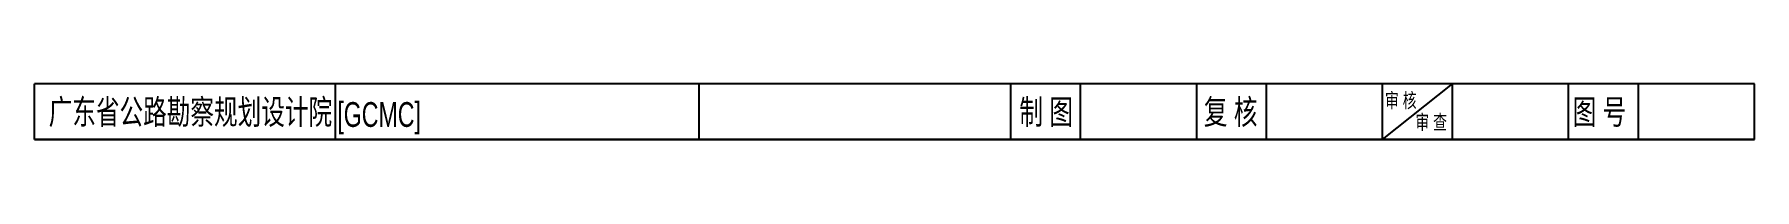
# Model space of a CAD drawing. Extents: x -370 to 0, y 0 to 12.
import ezdxf

# ---------------------------------------------------------------- set-up
doc = ezdxf.new("R2010")
doc.units = 0
doc.layers.get('0').update_dxf_attribs({"linetype": 'CONTINUOUS'})
doc.layers.add('TB', color=7, linetype='CONTINUOUS')
doc.styles.add('LZ_FONTS_FS', font='hxm.ttf', dxfattribs={"width": 0.7})

msp = doc.modelspace()

# ---------------------------------------------------------------- linework, layer by layer
at = {"color": 0}
for p, q in [((-370, 0), (-370, 12)), ((0, 0), (0, 12))]:
    msp.add_line(p, q, dxfattribs=at)
for p, q in [((0, 0), (-370, 0)), ((-370, 0), (0, 0))]:
    msp.add_line(p, q)
at = {"layer": 'TB', "color": 0}
for p, q in [((0, 12), (-370, 12)), ((-305.26, -0.15), (-305.26, 11.85)), ((-227, 0), (-227, 12)), ((-160, 0), (-160, 12)), ((-145, 0), (-145, 12)), ((-120, 0), (-120, 12)), ((-105, 0), (-105, 12)), ((-80, 0), (-80, 12)), ((-80, 0), (-65, 12)), ((-65, 0), (-65, 12)), ((-40, 0), (-40, 12)), ((-25, 0), (-25, 12)), ((0, 0), (-370, 0))]:
    msp.add_line(p, q, dxfattribs=at)

# ---------------------------------------------------------------- texts
at = {"layer": 'TB', "color": 0, "style": 'LZ_FONTS_FS', "width": 0.7}
for s, height, p in [('广东省公路勘察规划设计院', 5.3205, (-366.93, 3.3)), ('[GCMC]', 5.32, (-304.85, 2.73)), ('制 图', 5.32, (-158.14, 3.3)), ('复 核', 5.32, (-118.47, 3.3)), ('审 核', 3.136, (-79.5, 6.86)), ('图 号', 5.32, (-39.14, 3.3)), ('审 查', 3.136, (-72.96, 2.2))]:
    msp.add_text(s, height=height, dxfattribs=at).set_placement(p)

doc.saveas('drawing.dxf')
